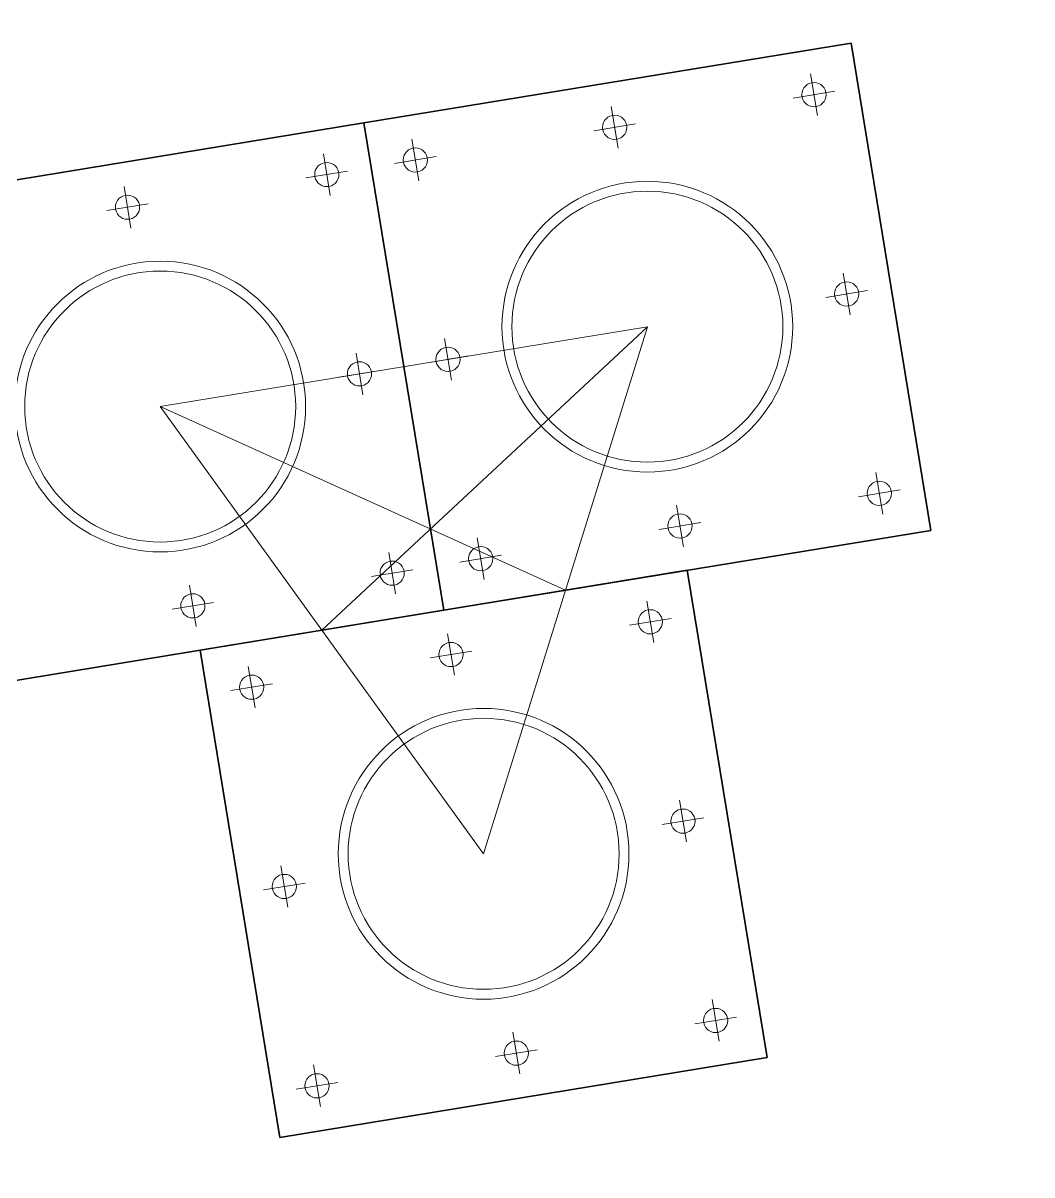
# Model space of a CAD drawing. Header units: metres. Extents: x 2 to 659295185, y -28 to 1124222152.
# Drawn here: x 655395.552 to 655396.676, y 1126411.569 to 1126412.852 of the extents above; entities that cross this region are included whole.
import ezdxf

# ---------------------------------------------------------------- set-up
doc = ezdxf.new("R2010")
doc.units = ezdxf.units.M
doc.header["$MEASUREMENT"] = 0
doc.linetypes.add('CCSM_XREF ESTRUCTURA15$0$DASHED', pattern=[0.75, 0.5, -0.25])
doc.linetypes.add('CCSM_XREF ESTRUCTURA15$0$MITTE', pattern=[2, 1.25, -0.25, 0.25, -0.25])
for name, color, linetype in [('CCSM_XREF ESTRUCTURA15$0$PROYECCION DE TECHO', 212, 'CONTINUOUS'), ('CCSM_XREF ESTRUCTURA15$0$PS_MIDLINE', 1, 'CCSM_XREF ESTRUCTURA15$0$MITTE'), ('CCSM_XREF ESTRUCTURA15$0$PS_PLATE', 161, 'CONTINUOUS'), ('CCSM_XREF ESTRUCTURA15$0$PS_SOLID', 2, 'CONTINUOUS'), ('CCSM_XREF ESTRUCTURA15$0$txt100', 2, 'CONTINUOUS')]:
    doc.layers.add(name, color=color, linetype=linetype)

msp = doc.modelspace()

# ---------------------------------------------------------------- linework, layer by layer
at = {"layer": 'CCSM_XREF ESTRUCTURA15$0$PROYECCION DE TECHO', "color": 8, "linetype": 'CCSM_XREF ESTRUCTURA15$0$DASHED', "lineweight": 5}
msp.add_lwpolyline([(655417.9059840286, 1126422.845156339, 0.01522911280020703), (655367.3041191376, 1126403.361247116)], format="xyb", dxfattribs=at)
msp.add_arc((655561.2239731281, 1126022.059352459, -4.52498893316927), 428.6208362419416, 109.599592753512, 116.9202706241737, dxfattribs=at)
at = {"layer": 'CCSM_XREF ESTRUCTURA15$0$PS_MIDLINE', "color": 8, "lineweight": 5}
for p, q in [((655396.4295660707, 1126412.795877079, 3.025011061728378), (655396.4371682978, 1126412.749495986, 3.025011061728378)), ((655396.4565577353, 1126412.776487647, 3.025011061728378), (655396.4101766332, 1126412.768885418, 3.025011061728378)), ((655396.2075288794, 1126412.759483432, 3.025011061728378), (655396.2151311066, 1126412.713102338, 3.025011061728378)), ((655396.2345205441, 1126412.740094, 3.025011061728378), (655396.1881394419, 1126412.732491771, 3.025011061728378)), ((655395.9854916881, 1126412.723089785, 3.025011061728378), (655395.9930939153, 1126412.676708691, 3.025011061728378)), ((655395.886808492, 1126412.70691483, 3.025011061728378), (655395.8944107192, 1126412.660533737, 3.025011061728378)), ((655396.0124833528, 1126412.703700352, 3.025011061728378), (655395.9661022506, 1126412.696098124, 3.025011061728378)), ((655395.9138001567, 1126412.687525398, 3.025011061728378), (655395.8674190545, 1126412.679923169, 3.025011061728378)), ((655395.6647713007, 1126412.670521183, 3.025011061728378), (655395.6723735279, 1126412.624140089, 3.025011061728378)), ((655395.6917629654, 1126412.651131751, 3.025011061728378), (655395.6453818632, 1126412.643529522, 3.025011061728378)), ((655396.4659597112, 1126412.573839929, 3.025011061728378), (655396.4735619384, 1126412.527458836, 3.025011061728378)), ((655396.4929513759, 1126412.554450497, 3.025011061728378), (655396.4465702737, 1126412.546848268, 3.025011061728378)), ((655396.0218853287, 1126412.501052635, 3.025011061728378), (655396.0294875558, 1126412.454671541, 3.025011061728378)), ((655395.9232021326, 1126412.48487768, 3.025011061728378), (655395.9308043597, 1126412.438496587, 3.025011061728378)), ((655396.0488769934, 1126412.481663202, 3.025011061728378), (655396.0024958912, 1126412.474060974, 3.025011061728378)), ((655395.9501937972, 1126412.465488248, 3.025011061728378), (655395.9038126951, 1126412.457886019, 3.025011061728378)), ((655396.5023533517, 1126412.351802779, 3.025011061728378), (655396.5099555788, 1126412.305421686, 3.025011061728378)), ((655396.5293450163, 1126412.332413347, 3.025011061728378), (655396.4829639142, 1126412.324811118, 3.025011061728378)), ((655396.2803161604, 1126412.315409132, 3.025011061728378), (655396.2879183876, 1126412.269028038, 3.025011061728378)), ((655396.3073078251, 1126412.2960197, 3.025011061728378), (655396.2609267229, 1126412.288417471, 3.025011061728378)), ((655396.0582789691, 1126412.279015485, 3.025011061728378), (655396.0658811963, 1126412.232634391, 3.025011061728378)), ((655395.959595773, 1126412.26284053, 3.025011061728378), (655395.9671980002, 1126412.216459437, 3.025011061728378)), ((655396.0852706338, 1126412.259626052, 3.025011061728378), (655396.0388895316, 1126412.252023824, 3.025011061728378)), ((655395.9865874377, 1126412.243451098, 3.025011061728378), (655395.9402063355, 1126412.235848869, 3.025011061728378)), ((655395.7375585817, 1126412.226446883, 3.025011061728378), (655395.7451608089, 1126412.180065789, 3.025011061728378)), ((655395.7645502464, 1126412.207057451, 3.025011061728378), (655395.7181691442, 1126412.199455222, 3.025011061728378)), ((655396.2471495138, 1126412.208638477, 3.025011061728378), (655396.2547517408, 1126412.162257384, 3.025011061728378)), ((655396.2741411785, 1126412.189249045, 3.025011061728378), (655396.2277600763, 1126412.181646816, 3.025011061728378)), ((655396.0251123225, 1126412.17224483, 3.025011061728378), (655396.0327145496, 1126412.125863736, 3.025011061728378)), ((655396.0521039872, 1126412.152855397, 3.025011061728378), (655396.005722885, 1126412.145253169, 3.025011061728378)), ((655395.8030751313, 1126412.135851183, 3.025011061728378), (655395.8106773583, 1126412.089470089, 3.025011061728378)), ((655395.8300667959, 1126412.11646175, 3.025011061728378), (655395.7836856938, 1126412.108859521, 3.025011061728378)), ((655396.2835431542, 1126411.986601327, 3.025011061728378), (655396.2911453814, 1126411.940220234, 3.025011061728378)), ((655396.3105348189, 1126411.967211895, 3.025011061728378), (655396.2641537167, 1126411.959609666, 3.025011061728378)), ((655395.8394687717, 1126411.913814032, 3.025011061728378), (655395.8470709989, 1126411.867432939, 3.025011061728378)), ((655395.8664604364, 1126411.8944246, 3.025011061728378), (655395.8200793342, 1126411.886822372, 3.025011061728378)), ((655396.3199367948, 1126411.764564177, 3.025011061728378), (655396.327539022, 1126411.718183084, 3.025011061728378)), ((655396.3469284595, 1126411.745174745, 3.025011061728378), (655396.3005473573, 1126411.737572516, 3.025011061728378)), ((655396.0978996035, 1126411.72817053, 3.025011061728378), (655396.1055018307, 1126411.681789436, 3.025011061728378)), ((655396.1248912682, 1126411.708781098, 3.025011061728378), (655396.078510166, 1126411.701178869, 3.025011061728378)), ((655395.8758624123, 1126411.691776883, 3.025011061728378), (655395.8834646394, 1126411.645395789, 3.025011061728378)), ((655395.9028540769, 1126411.67238745, 3.025011061728378), (655395.8564729748, 1126411.664785222, 3.025011061728378))]:
    msp.add_line(p, q, dxfattribs=at)
at = {"layer": 'CCSM_XREF ESTRUCTURA15$0$PS_PLATE', "color": 8, "linetype": 'Continuous', "extrusion": (0.1617495246564317, -0.986831845490111, 0)}
for points, elevation in [([(828962.3024162963, -1.499988936519935), (828962.8524163608, -1.499988936519935)], -1005569.983695218), ([(828962.3024162963, -1.524988936490133), (828962.8524163608, -1.524988936490133)], -1005569.983695218), ([(828962.3024162963, -1.499988936519935), (828962.8524163608, -1.499988936519935)], -1005569.983695218), ([(828962.3024162963, -1.524988936490133), (828962.8524163608, -1.524988936490133)], -1005569.983695218), ([(828962.8524163608, -1.499988936519935), (828962.3024162963, -1.499988936519935)], -1005569.983695218), ([(828962.3024162963, -1.524988936490133), (828962.8524163608, -1.524988936490133)], -1005569.983695218), ([(828962.8524163608, -1.499988936519935), (828962.3024162963, -1.499988936519935)], -1005569.983695218), ([(828962.3024162963, -1.524988936490133), (828962.8524163608, -1.524988936490133)], -1005569.983695218), ([(828961.7524162318, -1.499988936519935), (828962.3024162963, -1.499988936519935)], -1005569.983695218), ([(828961.7524162318, -1.524988936490133), (828962.3024162963, -1.524988936490133)], -1005569.983695218), ([(828961.7524162318, -1.499988936519935), (828962.3024162963, -1.499988936519935)], -1005569.983695218), ([(828961.7524162318, -1.524988936490133), (828962.3024162963, -1.524988936490133)], -1005569.983695218), ([(828962.3024162963, -1.499988936519935), (828961.7524162318, -1.499988936519935)], -1005569.983695218), ([(828961.7524162318, -1.524988936490133), (828962.3024162963, -1.524988936490133)], -1005569.983695218), ([(828962.3024162963, -1.499988936519935), (828961.7524162318, -1.499988936519935)], -1005569.983695218), ([(828961.7524162318, -1.524988936490133), (828962.3024162963, -1.524988936490133)], -1005569.983695218), ([(828962.852416361, -1.499988936519935), (828962.3024162962, -1.499988936519935)], -1005569.433695256), ([(828962.852416361, -1.524988936490133), (828962.3024162962, -1.524988936490133)], -1005569.433695256), ([(828962.852416361, -1.499988936519935), (828962.3024162962, -1.499988936519935)], -1005569.433695256), ([(828962.852416361, -1.524988936490133), (828962.3024162962, -1.524988936490133)], -1005569.433695256), ([(828962.3024162962, -1.499988936519935), (828962.852416361, -1.499988936519935)], -1005569.433695256), ([(828962.852416361, -1.524988936490133), (828962.3024162962, -1.524988936490133)], -1005569.433695256), ([(828962.3024162962, -1.499988936519935), (828962.852416361, -1.499988936519935)], -1005569.433695256), ([(828962.852416361, -1.524988936490133), (828962.3024162962, -1.524988936490133)], -1005569.433695256), ([(828962.0274162639, -1.499988936519935), (828962.5774163286, -1.499988936519935)], -1005569.433695256), ([(828962.0274162639, -1.524988936490133), (828962.5774163286, -1.524988936490133)], -1005569.433695256), ([(828962.0274162639, -1.499988936519935), (828962.5774163286, -1.499988936519935)], -1005569.433695256), ([(828962.0274162639, -1.524988936490133), (828962.5774163286, -1.524988936490133)], -1005569.433695256), ([(828962.5774163286, -1.499988936519935), (828962.0274162639, -1.499988936519935)], -1005569.433695256), ([(828962.0274162639, -1.524988936490133), (828962.5774163286, -1.524988936490133)], -1005569.433695256), ([(828962.5774163286, -1.499988936519935), (828962.0274162639, -1.499988936519935)], -1005569.433695256), ([(828962.0274162639, -1.524988936490133), (828962.5774163286, -1.524988936490133)], -1005569.433695256), ([(828962.3024162962, -1.499988936519935), (828961.7524162319, -1.499988936519935)], -1005569.433695256), ([(828962.3024162962, -1.524988936490133), (828961.7524162319, -1.524988936490133)], -1005569.433695256), ([(828962.3024162962, -1.499988936519935), (828961.7524162319, -1.499988936519935)], -1005569.433695256), ([(828962.3024162962, -1.524988936490133), (828961.7524162319, -1.524988936490133)], -1005569.433695256), ([(828961.7524162319, -1.499988936519935), (828962.3024162962, -1.499988936519935)], -1005569.433695256), ([(828962.3024162962, -1.524988936490133), (828961.7524162319, -1.524988936490133)], -1005569.433695256), ([(828961.7524162319, -1.499988936519935), (828962.3024162962, -1.499988936519935)], -1005569.433695256), ([(828962.3024162962, -1.524988936490133), (828961.7524162319, -1.524988936490133)], -1005569.433695256), ([(828962.5774163286, -1.499988936519935), (828962.0274162642, -1.499988936519935)], -1005568.883695293), ([(828962.5774163286, -1.524988936490133), (828962.0274162642, -1.524988936490133)], -1005568.883695293), ([(828962.5774163286, -1.499988936519935), (828962.0274162642, -1.499988936519935)], -1005568.883695293), ([(828962.5774163286, -1.524988936490133), (828962.0274162642, -1.524988936490133)], -1005568.883695293), ([(828962.0274162642, -1.499988936519935), (828962.5774163286, -1.499988936519935)], -1005568.883695294), ([(828962.5774163286, -1.524988936490133), (828962.0274162642, -1.524988936490133)], -1005568.883695293), ([(828962.0274162642, -1.499988936519935), (828962.5774163286, -1.499988936519935)], -1005568.883695294), ([(828962.5774163286, -1.524988936490133), (828962.0274162642, -1.524988936490133)], -1005568.883695293)]:
    msp.add_lwpolyline(points, dxfattribs=dict(at, elevation=elevation))
at = {"layer": 'CCSM_XREF ESTRUCTURA15$0$PS_PLATE', "color": 8, "linetype": 'Continuous', "extrusion": (-0.986831845490111, -0.1617495246564317, 0)}
for points, elevation in [([(-1005569.983695218, -1.499988936519935), (-1005569.433695256, -1.499988936519935)], -828962.852416361), ([(-1005569.983695218, -1.524988936490133), (-1005569.983695218, -1.499988936519935)], -828962.8524163609), ([(-1005569.983695218, -1.524988936490133), (-1005569.433695256, -1.524988936490133)], -828962.852416361), ([(-1005569.983695218, -1.499988936519935), (-1005569.433695256, -1.499988936519935)], -828962.852416361), ([(-1005569.983695218, -1.524988936490133), (-1005569.983695218, -1.499988936519935)], -828962.8524163609), ([(-1005569.983695218, -1.524988936490133), (-1005569.433695256, -1.524988936490133)], -828962.852416361), ([(-1005569.433695256, -1.499988936519935), (-1005569.983695218, -1.499988936519935)], -828962.8524163609), ([(-1005569.983695218, -1.524988936490133), (-1005569.983695218, -1.499988936519935)], -828962.8524163609), ([(-1005569.983695218, -1.524988936490133), (-1005569.433695256, -1.524988936490133)], -828962.852416361), ([(-1005569.433695256, -1.499988936519935), (-1005569.983695218, -1.499988936519935)], -828962.8524163609), ([(-1005569.983695218, -1.524988936490133), (-1005569.983695218, -1.499988936519935)], -828962.8524163609), ([(-1005569.983695218, -1.524988936490133), (-1005569.433695256, -1.524988936490133)], -828962.852416361), ([(-1005569.94719522, -1.524988936490133), (-1005569.94719522, -1.499988936519935)], -828962.802416355), ([(-1005569.94719522, -1.524988936490133), (-1005569.94719522, -1.499988936519935)], -828962.802416355), ([(-1005569.933695221, -1.524988936490133), (-1005569.933695221, -1.499988936519935)], -828962.7889163534), ([(-1005569.933695221, -1.524988936490133), (-1005569.933695221, -1.499988936519935)], -828962.7889163534), ([(-1005569.933695221, -1.524988936490133), (-1005569.933695221, -1.499988936519935)], -828962.8159163565), ([(-1005569.933695221, -1.524988936490133), (-1005569.933695221, -1.499988936519935)], -828962.8159163565), ([(-1005569.920195222, -1.524988936490133), (-1005569.920195222, -1.499988936519935)], -828962.8024163549), ([(-1005569.920195222, -1.524988936490133), (-1005569.920195222, -1.499988936519935)], -828962.8024163549), ([(-1005569.94719522, -1.524988936490133), (-1005569.94719522, -1.499988936519935)], -828962.5774163287), ([(-1005569.94719522, -1.524988936490133), (-1005569.94719522, -1.499988936519935)], -828962.5774163287), ([(-1005569.983695218, -1.524988936490133), (-1005569.983695218, -1.499988936519935)], -828962.3024162963), ([(-1005569.433695256, -1.499988936519935), (-1005569.983695218, -1.499988936519935)], -828962.3024162961), ([(-1005569.433695256, -1.524988936490133), (-1005569.983695218, -1.524988936490133)], -828962.3024162961), ([(-1005569.983695218, -1.524988936490133), (-1005569.983695218, -1.499988936519935)], -828962.3024162963), ([(-1005569.433695256, -1.499988936519935), (-1005569.983695218, -1.499988936519935)], -828962.3024162961), ([(-1005569.433695256, -1.524988936490133), (-1005569.983695218, -1.524988936490133)], -828962.3024162961), ([(-1005569.983695218, -1.499988936519935), (-1005569.433695256, -1.499988936519935)], -828962.3024162966), ([(-1005569.983695218, -1.524988936490133), (-1005569.983695218, -1.499988936519935)], -828962.3024162963), ([(-1005569.983695218, -1.524988936490133), (-1005569.433695256, -1.524988936490133)], -828962.3024162966), ([(-1005569.983695218, -1.499988936519935), (-1005569.433695256, -1.499988936519935)], -828962.3024162966), ([(-1005569.983695218, -1.524988936490133), (-1005569.983695218, -1.499988936519935)], -828962.3024162963), ([(-1005569.983695218, -1.524988936490133), (-1005569.433695256, -1.524988936490133)], -828962.3024162966), ([(-1005569.983695218, -1.499988936519935), (-1005569.433695256, -1.499988936519935)], -828962.3024162966), ([(-1005569.983695218, -1.524988936490133), (-1005569.983695218, -1.499988936519935)], -828962.3024162963), ([(-1005569.433695256, -1.524988936490133), (-1005569.983695218, -1.524988936490133)], -828962.3024162961), ([(-1005569.983695218, -1.499988936519935), (-1005569.433695256, -1.499988936519935)], -828962.3024162966), ([(-1005569.983695218, -1.524988936490133), (-1005569.983695218, -1.499988936519935)], -828962.3024162963), ([(-1005569.433695256, -1.524988936490133), (-1005569.983695218, -1.524988936490133)], -828962.3024162961), ([(-1005569.433695256, -1.499988936519935), (-1005569.983695218, -1.499988936519935)], -828962.3024162961), ([(-1005569.983695218, -1.524988936490133), (-1005569.983695218, -1.499988936519935)], -828962.3024162963), ([(-1005569.983695218, -1.524988936490133), (-1005569.433695256, -1.524988936490133)], -828962.3024162966), ([(-1005569.433695256, -1.499988936519935), (-1005569.983695218, -1.499988936519935)], -828962.3024162961), ([(-1005569.983695218, -1.524988936490133), (-1005569.983695218, -1.499988936519935)], -828962.3024162963), ([(-1005569.983695218, -1.524988936490133), (-1005569.433695256, -1.524988936490133)], -828962.3024162966), ([(-1005569.933695221, -1.524988936490133), (-1005569.933695221, -1.499988936519935)], -828962.563916327), ([(-1005569.933695221, -1.524988936490133), (-1005569.933695221, -1.499988936519935)], -828962.563916327), ([(-1005569.933695221, -1.524988936490133), (-1005569.933695221, -1.499988936519935)], -828962.5909163301), ([(-1005569.933695221, -1.524988936490133), (-1005569.933695221, -1.499988936519935)], -828962.5909163301), ([(-1005569.920195222, -1.524988936490133), (-1005569.920195222, -1.499988936519935)], -828962.5774163285), ([(-1005569.920195222, -1.524988936490133), (-1005569.920195222, -1.499988936519935)], -828962.5774163285), ([(-1005569.94719522, -1.524988936490133), (-1005569.94719522, -1.499988936519935)], -828962.3524163023), ([(-1005569.94719522, -1.524988936490133), (-1005569.94719522, -1.499988936519935)], -828962.3524163023), ([(-1005569.94719522, -1.524988936490133), (-1005569.94719522, -1.499988936519935)], -828962.2524162903), ([(-1005569.94719522, -1.524988936490133), (-1005569.94719522, -1.499988936519935)], -828962.2524162903), ([(-1005569.933695221, -1.524988936490133), (-1005569.933695221, -1.499988936519935)], -828962.3389163006), ([(-1005569.933695221, -1.524988936490133), (-1005569.933695221, -1.499988936519935)], -828962.3389163006), ([(-1005569.933695221, -1.524988936490133), (-1005569.933695221, -1.499988936519935)], -828962.3659163038), ([(-1005569.933695221, -1.524988936490133), (-1005569.933695221, -1.499988936519935)], -828962.3659163038), ([(-1005569.933695221, -1.524988936490133), (-1005569.933695221, -1.499988936519935)], -828962.2389162893), ([(-1005569.933695221, -1.524988936490133), (-1005569.933695221, -1.499988936519935)], -828962.2389162893), ([(-1005569.933695221, -1.524988936490133), (-1005569.933695221, -1.499988936519935)], -828962.2659162921), ([(-1005569.933695221, -1.524988936490133), (-1005569.933695221, -1.499988936519935)], -828962.2659162921), ([(-1005569.920195222, -1.524988936490133), (-1005569.920195222, -1.499988936519935)], -828962.3524163023), ([(-1005569.920195222, -1.524988936490133), (-1005569.920195222, -1.499988936519935)], -828962.3524163023), ([(-1005569.920195222, -1.524988936490133), (-1005569.920195222, -1.499988936519935)], -828962.2524162906), ([(-1005569.920195222, -1.524988936490133), (-1005569.920195222, -1.499988936519935)], -828962.2524162906), ([(-1005569.94719522, -1.524988936490133), (-1005569.94719522, -1.499988936519935)], -828962.0274162639), ([(-1005569.94719522, -1.524988936490133), (-1005569.94719522, -1.499988936519935)], -828962.0274162639), ([(-1005569.933695221, -1.524988936490133), (-1005569.933695221, -1.499988936519935)], -828962.0139162629), ([(-1005569.933695221, -1.524988936490133), (-1005569.933695221, -1.499988936519935)], -828962.0139162629), ([(-1005569.933695221, -1.524988936490133), (-1005569.933695221, -1.499988936519935)], -828962.0409162657), ([(-1005569.933695221, -1.524988936490133), (-1005569.933695221, -1.499988936519935)], -828962.0409162657), ([(-1005569.920195222, -1.524988936490133), (-1005569.920195222, -1.499988936519935)], -828962.027416264), ([(-1005569.920195222, -1.524988936490133), (-1005569.920195222, -1.499988936519935)], -828962.027416264), ([(-1005569.722195236, -1.524988936490133), (-1005569.722195236, -1.499988936519935)], -828962.802416355), ([(-1005569.722195236, -1.524988936490133), (-1005569.722195236, -1.499988936519935)], -828962.802416355), ([(-1005569.708695237, -1.524988936490133), (-1005569.708695237, -1.499988936519935)], -828962.8159163565), ([(-1005569.708695237, -1.524988936490133), (-1005569.708695237, -1.499988936519935)], -828962.8159163565), ([(-1005569.708695237, -1.524988936490133), (-1005569.708695237, -1.499988936519935)], -828962.7889163534), ([(-1005569.708695237, -1.524988936490133), (-1005569.708695237, -1.499988936519935)], -828962.7889163534), ([(-1005569.695195238, -1.524988936490133), (-1005569.695195238, -1.499988936519935)], -828962.8024163553), ([(-1005569.695195238, -1.524988936490133), (-1005569.695195238, -1.499988936519935)], -828962.8024163553), ([(-1005569.722195236, -1.524988936490133), (-1005569.722195236, -1.499988936519935)], -828962.3524163022), ([(-1005569.722195236, -1.524988936490133), (-1005569.722195236, -1.499988936519935)], -828962.3524163022), ([(-1005569.722195235, -1.524988936490133), (-1005569.722195235, -1.499988936519935)], -828962.2524162906), ([(-1005569.722195235, -1.524988936490133), (-1005569.722195235, -1.499988936519935)], -828962.2524162906), ([(-1005569.708695237, -1.524988936490133), (-1005569.708695237, -1.499988936519935)], -828962.3389163007), ([(-1005569.708695237, -1.524988936490133), (-1005569.708695237, -1.499988936519935)], -828962.3389163007), ([(-1005569.708695237, -1.524988936490133), (-1005569.708695237, -1.499988936519935)], -828962.3659163038), ([(-1005569.708695237, -1.524988936490133), (-1005569.708695237, -1.499988936519935)], -828962.3659163038), ([(-1005569.708695237, -1.524988936490133), (-1005569.708695237, -1.499988936519935)], -828962.2659162923), ([(-1005569.708695237, -1.524988936490133), (-1005569.708695237, -1.499988936519935)], -828962.2659162923), ([(-1005569.695195238, -1.524988936490133), (-1005569.695195238, -1.499988936519935)], -828962.3524163021), ([(-1005569.695195238, -1.524988936490133), (-1005569.695195238, -1.499988936519935)], -828962.3524163021), ([(-1005569.708695237, -1.524988936490133), (-1005569.708695237, -1.499988936519935)], -828962.2389162892), ([(-1005569.708695237, -1.524988936490133), (-1005569.708695237, -1.499988936519935)], -828962.2389162892), ([(-1005569.695195238, -1.524988936490133), (-1005569.695195238, -1.499988936519935)], -828962.2524162903), ([(-1005569.695195238, -1.524988936490133), (-1005569.695195238, -1.499988936519935)], -828962.2524162903), ([(-1005569.497195251, -1.524988936490133), (-1005569.497195251, -1.499988936519935)], -828962.8024163551), ([(-1005569.497195251, -1.524988936490133), (-1005569.497195251, -1.499988936519935)], -828962.8024163551), ([(-1005569.483695252, -1.524988936490133), (-1005569.483695252, -1.499988936519935)], -828962.7889163534), ([(-1005569.483695252, -1.524988936490133), (-1005569.483695252, -1.499988936519935)], -828962.7889163534), ([(-1005569.483695252, -1.524988936490133), (-1005569.483695252, -1.499988936519935)], -828962.8159163565), ([(-1005569.483695252, -1.524988936490133), (-1005569.483695252, -1.499988936519935)], -828962.8159163565), ([(-1005569.470195253, -1.524988936490133), (-1005569.470195253, -1.499988936519935)], -828962.8024163552), ([(-1005569.470195253, -1.524988936490133), (-1005569.470195253, -1.499988936519935)], -828962.8024163552), ([(-1005569.497195251, -1.524988936490133), (-1005569.497195251, -1.499988936519935)], -828962.5774163287), ([(-1005569.497195251, -1.524988936490133), (-1005569.497195251, -1.499988936519935)], -828962.5774163287), ([(-1005569.483695252, -1.524988936490133), (-1005569.483695252, -1.499988936519935)], -828962.563916327), ([(-1005569.483695252, -1.524988936490133), (-1005569.483695252, -1.499988936519935)], -828962.563916327), ([(-1005569.483695252, -1.524988936490133), (-1005569.483695252, -1.499988936519935)], -828962.5909163301), ([(-1005569.483695252, -1.524988936490133), (-1005569.483695252, -1.499988936519935)], -828962.5909163301), ([(-1005569.433695256, -1.524988936490133), (-1005569.433695256, -1.499988936519935)], -828962.8524163608), ([(-1005569.433695256, -1.524988936490133), (-1005569.433695256, -1.499988936519935)], -828962.8524163608), ([(-1005569.433695256, -1.524988936490133), (-1005569.433695256, -1.499988936519935)], -828962.8524163608), ([(-1005569.433695256, -1.524988936490133), (-1005569.433695256, -1.499988936519935)], -828962.8524163608), ([(-1005569.497195251, -1.524988936490133), (-1005569.497195251, -1.499988936519935)], -828962.3524163023), ([(-1005569.497195251, -1.524988936490133), (-1005569.497195251, -1.499988936519935)], -828962.3524163023), ([(-1005569.470195253, -1.524988936490133), (-1005569.470195253, -1.499988936519935)], -828962.5774163285), ([(-1005569.470195253, -1.524988936490133), (-1005569.470195253, -1.499988936519935)], -828962.5774163285), ([(-1005569.483695252, -1.524988936490133), (-1005569.483695252, -1.499988936519935)], -828962.3659163038), ([(-1005569.483695252, -1.524988936490133), (-1005569.483695252, -1.499988936519935)], -828962.3659163038), ([(-1005569.497195251, -1.524988936490133), (-1005569.497195251, -1.499988936519935)], -828962.2524162906), ([(-1005569.497195251, -1.524988936490133), (-1005569.497195251, -1.499988936519935)], -828962.2524162906), ([(-1005569.483695252, -1.524988936490133), (-1005569.483695252, -1.499988936519935)], -828962.3389163006), ([(-1005569.483695252, -1.524988936490133), (-1005569.483695252, -1.499988936519935)], -828962.3389163006), ([(-1005569.483695252, -1.524988936490133), (-1005569.483695252, -1.499988936519935)], -828962.2389162888), ([(-1005569.483695252, -1.524988936490133), (-1005569.483695252, -1.499988936519935)], -828962.2389162888), ([(-1005569.483695252, -1.524988936490133), (-1005569.483695252, -1.499988936519935)], -828962.2659162921), ([(-1005569.483695252, -1.524988936490133), (-1005569.483695252, -1.499988936519935)], -828962.2659162921), ([(-1005569.470195253, -1.524988936490133), (-1005569.470195253, -1.499988936519935)], -828962.3524163023), ([(-1005569.470195253, -1.524988936490133), (-1005569.470195253, -1.499988936519935)], -828962.3524163023), ([(-1005569.433695256, -1.499988936519935), (-1005568.883695294, -1.499988936519935)], -828962.5774163286), ([(-1005569.433695256, -1.524988936490133), (-1005569.433695256, -1.499988936519935)], -828962.5774163287), ([(-1005569.433695256, -1.524988936490133), (-1005568.883695294, -1.524988936490133)], -828962.5774163286), ([(-1005569.433695256, -1.499988936519935), (-1005568.883695294, -1.499988936519935)], -828962.5774163286), ([(-1005569.433695256, -1.524988936490133), (-1005569.433695256, -1.499988936519935)], -828962.5774163287), ([(-1005569.433695256, -1.524988936490133), (-1005568.883695294, -1.524988936490133)], -828962.5774163286), ([(-1005568.883695294, -1.499988936519935), (-1005569.433695256, -1.499988936519935)], -828962.5774163287), ([(-1005569.433695256, -1.524988936490133), (-1005569.433695256, -1.499988936519935)], -828962.5774163287), ([(-1005569.433695256, -1.524988936490133), (-1005568.883695294, -1.524988936490133)], -828962.5774163286), ([(-1005568.883695294, -1.499988936519935), (-1005569.433695256, -1.499988936519935)], -828962.5774163287), ([(-1005569.433695256, -1.524988936490133), (-1005569.433695256, -1.499988936519935)], -828962.5774163287), ([(-1005569.433695256, -1.524988936490133), (-1005568.883695294, -1.524988936490133)], -828962.5774163286), ([(-1005569.470195253, -1.524988936490133), (-1005569.470195253, -1.499988936519935)], -828962.2524162905), ([(-1005569.470195253, -1.524988936490133), (-1005569.470195253, -1.499988936519935)], -828962.2524162905), ([(-1005569.497195251, -1.524988936490133), (-1005569.497195251, -1.499988936519935)], -828962.0274162642), ([(-1005569.497195251, -1.524988936490133), (-1005569.497195251, -1.499988936519935)], -828962.0274162642), ([(-1005569.483695253, -1.524988936490133), (-1005569.483695253, -1.499988936519935)], -828962.0409162657), ([(-1005569.483695253, -1.524988936490133), (-1005569.483695253, -1.499988936519935)], -828962.0409162657), ([(-1005569.483695252, -1.524988936490133), (-1005569.483695252, -1.499988936519935)], -828962.0139162625), ([(-1005569.483695252, -1.524988936490133), (-1005569.483695252, -1.499988936519935)], -828962.0139162625), ([(-1005569.433695256, -1.524988936490133), (-1005569.433695256, -1.499988936519935)], -828962.3024162961), ([(-1005569.433695256, -1.524988936490133), (-1005569.433695256, -1.499988936519935)], -828962.3024162961), ([(-1005569.433695256, -1.524988936490133), (-1005569.433695256, -1.499988936519935)], -828962.3024162961), ([(-1005569.433695256, -1.524988936490133), (-1005569.433695256, -1.499988936519935)], -828962.3024162961), ([(-1005569.433695256, -1.524988936490133), (-1005569.433695256, -1.499988936519935)], -828962.3024162961), ([(-1005569.433695256, -1.524988936490133), (-1005569.433695256, -1.499988936519935)], -828962.3024162961), ([(-1005569.433695256, -1.524988936490133), (-1005569.433695256, -1.499988936519935)], -828962.3024162961), ([(-1005569.433695256, -1.524988936490133), (-1005569.433695256, -1.499988936519935)], -828962.3024162961), ([(-1005569.397195258, -1.524988936490133), (-1005569.397195258, -1.499988936519935)], -828962.5274163226), ([(-1005569.397195258, -1.524988936490133), (-1005569.397195258, -1.499988936519935)], -828962.5274163226), ([(-1005569.470195253, -1.524988936490133), (-1005569.470195253, -1.499988936519935)], -828962.0274162642), ([(-1005569.470195253, -1.524988936490133), (-1005569.470195253, -1.499988936519935)], -828962.0274162642), ([(-1005569.383695259, -1.524988936490133), (-1005569.383695259, -1.499988936519935)], -828962.5139163211), ([(-1005569.383695259, -1.524988936490133), (-1005569.383695259, -1.499988936519935)], -828962.5139163211), ([(-1005569.383695259, -1.524988936490133), (-1005569.383695259, -1.499988936519935)], -828962.5409163242), ([(-1005569.383695259, -1.524988936490133), (-1005569.383695259, -1.499988936519935)], -828962.5409163242), ([(-1005569.37019526, -1.524988936490133), (-1005569.37019526, -1.499988936519935)], -828962.5274163227), ([(-1005569.37019526, -1.524988936490133), (-1005569.37019526, -1.499988936519935)], -828962.5274163227), ([(-1005569.433695256, -1.524988936490133), (-1005569.433695256, -1.499988936519935)], -828962.027416264), ([(-1005568.883695293, -1.499988936519935), (-1005569.433695256, -1.499988936519935)], -828962.027416264), ([(-1005568.883695293, -1.524988936490133), (-1005569.433695256, -1.524988936490133)], -828962.027416264), ([(-1005569.433695256, -1.524988936490133), (-1005569.433695256, -1.499988936519935)], -828962.027416264), ([(-1005568.883695293, -1.499988936519935), (-1005569.433695256, -1.499988936519935)], -828962.027416264), ([(-1005568.883695293, -1.524988936490133), (-1005569.433695256, -1.524988936490133)], -828962.027416264), ([(-1005569.433695256, -1.499988936519935), (-1005568.883695293, -1.499988936519935)], -828962.027416264), ([(-1005569.433695256, -1.524988936490133), (-1005569.433695256, -1.499988936519935)], -828962.027416264), ([(-1005568.883695293, -1.524988936490133), (-1005569.433695256, -1.524988936490133)], -828962.027416264), ([(-1005569.433695256, -1.499988936519935), (-1005568.883695293, -1.499988936519935)], -828962.027416264), ([(-1005569.433695256, -1.524988936490133), (-1005569.433695256, -1.499988936519935)], -828962.027416264), ([(-1005568.883695293, -1.524988936490133), (-1005569.433695256, -1.524988936490133)], -828962.027416264), ([(-1005569.397195258, -1.524988936490133), (-1005569.397195258, -1.499988936519935)], -828962.3024162964), ([(-1005569.397195258, -1.524988936490133), (-1005569.397195258, -1.499988936519935)], -828962.3024162964), ([(-1005569.383695259, -1.524988936490133), (-1005569.383695259, -1.499988936519935)], -828962.2889162948), ([(-1005569.383695259, -1.524988936490133), (-1005569.383695259, -1.499988936519935)], -828962.2889162948), ([(-1005569.383695259, -1.524988936490133), (-1005569.383695259, -1.499988936519935)], -828962.3159162981), ([(-1005569.383695259, -1.524988936490133), (-1005569.383695259, -1.499988936519935)], -828962.315916298), ([(-1005569.37019526, -1.524988936490133), (-1005569.37019526, -1.499988936519935)], -828962.3024162962), ([(-1005569.37019526, -1.524988936490133), (-1005569.37019526, -1.499988936519935)], -828962.3024162962), ([(-1005569.397195258, -1.524988936490133), (-1005569.397195258, -1.499988936519935)], -828962.07741627), ([(-1005569.397195258, -1.524988936490133), (-1005569.397195258, -1.499988936519935)], -828962.07741627), ([(-1005569.383695259, -1.524988936490133), (-1005569.383695259, -1.499988936519935)], -828962.0639162685), ([(-1005569.383695259, -1.524988936490133), (-1005569.383695259, -1.499988936519935)], -828962.0639162684), ([(-1005569.383695259, -1.524988936490133), (-1005569.383695259, -1.499988936519935)], -828962.0909162716), ([(-1005569.383695259, -1.524988936490133), (-1005569.383695259, -1.499988936519935)], -828962.0909162716), ([(-1005569.37019526, -1.524988936490133), (-1005569.37019526, -1.499988936519935)], -828962.07741627), ([(-1005569.37019526, -1.524988936490133), (-1005569.37019526, -1.499988936519935)], -828962.07741627), ([(-1005569.172195274, -1.524988936490133), (-1005569.172195274, -1.499988936519935)], -828962.5274163226), ([(-1005569.172195274, -1.524988936490133), (-1005569.172195274, -1.499988936519935)], -828962.5274163226), ([(-1005569.158695275, -1.524988936490133), (-1005569.158695275, -1.499988936519935)], -828962.5139163211), ([(-1005569.158695275, -1.524988936490133), (-1005569.158695275, -1.499988936519935)], -828962.5139163211), ([(-1005569.158695275, -1.524988936490133), (-1005569.158695275, -1.499988936519935)], -828962.5409163242), ([(-1005569.158695275, -1.524988936490133), (-1005569.158695275, -1.499988936519935)], -828962.5409163242), ([(-1005569.145195276, -1.524988936490133), (-1005569.145195276, -1.499988936519935)], -828962.5274163228), ([(-1005569.145195276, -1.524988936490133), (-1005569.145195276, -1.499988936519935)], -828962.5274163228), ([(-1005569.172195274, -1.524988936490133), (-1005569.172195274, -1.499988936519935)], -828962.07741627), ([(-1005569.172195274, -1.524988936490133), (-1005569.172195274, -1.499988936519935)], -828962.07741627), ([(-1005569.158695275, -1.524988936490133), (-1005569.158695275, -1.499988936519935)], -828962.0639162683), ([(-1005569.158695275, -1.524988936490133), (-1005569.158695275, -1.499988936519935)], -828962.0639162683), ([(-1005569.158695275, -1.524988936490133), (-1005569.158695275, -1.499988936519935)], -828962.0909162716), ([(-1005569.158695275, -1.524988936490133), (-1005569.158695275, -1.499988936519935)], -828962.0909162716), ([(-1005569.145195276, -1.524988936490133), (-1005569.145195276, -1.499988936519935)], -828962.0774162699), ([(-1005569.145195276, -1.524988936490133), (-1005569.145195276, -1.499988936519935)], -828962.0774162699), ([(-1005568.947195289, -1.524988936490133), (-1005568.947195289, -1.499988936519935)], -828962.5274163228), ([(-1005568.947195289, -1.524988936490133), (-1005568.947195289, -1.499988936519935)], -828962.5274163228), ([(-1005568.93369529, -1.524988936490133), (-1005568.93369529, -1.499988936519935)], -828962.5409163244), ([(-1005568.93369529, -1.524988936490133), (-1005568.93369529, -1.499988936519935)], -828962.5409163244), ([(-1005568.93369529, -1.524988936490133), (-1005568.93369529, -1.499988936519935)], -828962.5139163211), ([(-1005568.93369529, -1.524988936490133), (-1005568.93369529, -1.499988936519935)], -828962.5139163211), ([(-1005568.947195289, -1.524988936490133), (-1005568.947195289, -1.499988936519935)], -828962.3024162962), ([(-1005568.947195289, -1.524988936490133), (-1005568.947195289, -1.499988936519935)], -828962.3024162962), ([(-1005568.920195291, -1.524988936490133), (-1005568.920195291, -1.499988936519935)], -828962.5274163227), ([(-1005568.920195291, -1.524988936490133), (-1005568.920195291, -1.499988936519935)], -828962.5274163227), ([(-1005568.93369529, -1.524988936490133), (-1005568.93369529, -1.499988936519935)], -828962.3159162983), ([(-1005568.93369529, -1.524988936490133), (-1005568.93369529, -1.499988936519935)], -828962.3159162983), ([(-1005568.93369529, -1.524988936490133), (-1005568.93369529, -1.499988936519935)], -828962.2889162949), ([(-1005568.93369529, -1.524988936490133), (-1005568.93369529, -1.499988936519935)], -828962.2889162949), ([(-1005568.920195291, -1.524988936490133), (-1005568.920195291, -1.499988936519935)], -828962.3024162963), ([(-1005568.920195291, -1.524988936490133), (-1005568.920195291, -1.499988936519935)], -828962.3024162963), ([(-1005568.883695294, -1.524988936490133), (-1005568.883695294, -1.499988936519935)], -828962.5774163286), ([(-1005568.883695294, -1.524988936490133), (-1005568.883695294, -1.499988936519935)], -828962.5774163286), ([(-1005568.883695294, -1.524988936490133), (-1005568.883695294, -1.499988936519935)], -828962.5774163286), ([(-1005568.883695294, -1.524988936490133), (-1005568.883695294, -1.499988936519935)], -828962.5774163286), ([(-1005568.947195289, -1.524988936490133), (-1005568.947195289, -1.499988936519935)], -828962.07741627), ([(-1005568.947195289, -1.524988936490133), (-1005568.947195289, -1.499988936519935)], -828962.07741627), ([(-1005568.93369529, -1.524988936490133), (-1005568.93369529, -1.499988936519935)], -828962.0639162686), ([(-1005568.93369529, -1.524988936490133), (-1005568.93369529, -1.499988936519935)], -828962.0639162686), ([(-1005568.93369529, -1.524988936490133), (-1005568.93369529, -1.499988936519935)], -828962.0909162717), ([(-1005568.93369529, -1.524988936490133), (-1005568.93369529, -1.499988936519935)], -828962.0909162717), ([(-1005568.920195291, -1.524988936490133), (-1005568.920195291, -1.499988936519935)], -828962.0774162699), ([(-1005568.920195291, -1.524988936490133), (-1005568.920195291, -1.499988936519935)], -828962.0774162699), ([(-1005568.883695293, -1.524988936490133), (-1005568.883695293, -1.499988936519935)], -828962.027416264), ([(-1005568.883695293, -1.524988936490133), (-1005568.883695293, -1.499988936519935)], -828962.027416264), ([(-1005568.883695293, -1.524988936490133), (-1005568.883695293, -1.499988936519935)], -828962.027416264), ([(-1005568.883695293, -1.524988936490133), (-1005568.883695293, -1.499988936519935)], -828962.027416264)]:
    msp.add_lwpolyline(points, dxfattribs=dict(at, elevation=elevation))
at = {"layer": 'CCSM_XREF ESTRUCTURA15$0$PS_PLATE', "color": 8, "linetype": 'Continuous', "lineweight": 5, "extrusion": (0, 0, -1)}
for centre, radius in [((-655396.4333671842, 1126412.772686532, 1.499988936519935), 0.01350000158292283), ((-655396.4333671842, 1126412.772686532, 1.524988936490133), 0.01350000158269), ((-655396.4333671842, 1126412.772686532, 1.524988936490133), 0.01350000158292283), ((-655396.4333671842, 1126412.772686532, 1.499988936519935), 0.01350000158292283), ((-655396.211329993, 1126412.736292885, 1.499988936519935), 0.01350000158292283), ((-655396.211329993, 1126412.736292885, 1.524988936490133), 0.01350000158292283), ((-655396.211329993, 1126412.736292885, 1.524988936490133), 0.01350000158292283), ((-655396.211329993, 1126412.736292885, 1.499988936519935), 0.01350000158303924), ((-655395.9892928017, 1126412.699899238, 1.499988936519935), 0.01350000158292283), ((-655395.9892928017, 1126412.699899238, 1.524988936490133), 0.01350000158292283), ((-655395.9892928017, 1126412.699899238, 1.524988936490133), 0.01350000158292283), ((-655395.9892928017, 1126412.699899238, 1.499988936519935), 0.01350000158292283), ((-655395.8906096056, 1126412.683724283, 1.499988936519935), 0.01350000158292283), ((-655395.8906096056, 1126412.683724283, 1.524988936490133), 0.01350000158280641), ((-655395.8906096056, 1126412.683724283, 1.524988936490133), 0.01350000158292283), ((-655395.8906096056, 1126412.683724283, 1.499988936519935), 0.01350000158292283), ((-655395.6685724143, 1126412.647330636, 1.499988936519935), 0.01350000158292283), ((-655395.6685724143, 1126412.647330636, 1.524988936490133), 0.01350000158292283), ((-655395.6685724143, 1126412.647330636, 1.524988936490133), 0.01350000158292283), ((-655395.6685724143, 1126412.647330636, 1.499988936519935), 0.01350000158292283), ((-655396.4697608248, 1126412.550649383, 1.499988936519935), 0.01350000158292283), ((-655396.4697608248, 1126412.550649383, 1.524988936490133), 0.01350000158303924), ((-655396.4697608248, 1126412.550649383, 1.524988936490133), 0.01350000158292283), ((-655396.4697608248, 1126412.550649383, 1.499988936519935), 0.01350000158292283), ((-655396.0256864423, 1126412.477862088, 1.499988936519935), 0.01350000158292283), ((-655396.0256864423, 1126412.477862088, 1.524988936490133), 0.01350000158280641), ((-655396.0256864423, 1126412.477862088, 1.524988936490133), 0.01350000158292283), ((-655396.0256864423, 1126412.477862088, 1.499988936519935), 0.01350000158303924), ((-655395.9270032461, 1126412.461687134, 1.499988936519935), 0.01350000158292283), ((-655395.9270032461, 1126412.461687134, 1.524988936490133), 0.01350000158292283), ((-655395.9270032461, 1126412.461687134, 1.524988936490133), 0.01350000158292283), ((-655395.9270032461, 1126412.461687134, 1.499988936519935), 0.01350000158280641), ((-655396.5061544653, 1126412.328612233, 1.499988936519935), 0.01350000158292283), ((-655396.5061544653, 1126412.328612233, 1.524988936490133), 0.01350000158315566), ((-655396.5061544653, 1126412.328612233, 1.524988936490133), 0.01350000158292283), ((-655396.5061544653, 1126412.328612233, 1.499988936519935), 0.01350000158303924), ((-655396.284117274, 1126412.292218585, 1.499988936519935), 0.01350000158292283), ((-655396.284117274, 1126412.292218585, 1.524988936490133), 0.01350000158292283), ((-655396.284117274, 1126412.292218585, 1.524988936490133), 0.01350000158292283), ((-655396.284117274, 1126412.292218585, 1.499988936519935), 0.01350000158292283), ((-655396.0620800827, 1126412.255824938, 1.499988936519935), 0.01350000158292283), ((-655396.0620800827, 1126412.255824938, 1.524988936490133), 0.01350000158315566), ((-655396.0620800827, 1126412.255824938, 1.524988936490133), 0.01350000158292283), ((-655396.0620800827, 1126412.255824938, 1.499988936519935), 0.01350000158303924), ((-655395.9633968866, 1126412.239649984, 1.499988936519935), 0.01350000158292283), ((-655395.9633968866, 1126412.239649984, 1.524988936490133), 0.01350000158303924), ((-655395.9633968866, 1126412.239649984, 1.524988936490133), 0.01350000158292283), ((-655395.9633968866, 1126412.239649984, 1.499988936519935), 0.01350000158315566), ((-655395.7413596953, 1126412.203256336, 1.499988936519935), 0.01350000158292283), ((-655395.7413596953, 1126412.203256336, 1.524988936490133), 0.01350000158280641), ((-655395.7413596953, 1126412.203256336, 1.524988936490133), 0.01350000158292283), ((-655395.7413596953, 1126412.203256336, 1.499988936519935), 0.01350000158292283), ((-655396.2509506274, 1126412.18544793, 1.499988936519935), 0.01350000158292283), ((-655396.2509506274, 1126412.18544793, 1.524988936490133), 0.01350000158292283), ((-655396.2509506274, 1126412.18544793, 1.524988936490133), 0.01350000158292283), ((-655396.2509506274, 1126412.18544793, 1.499988936519935), 0.01350000158315566), ((-655396.0289134361, 1126412.149054283, 1.499988936519935), 0.01350000158292283), ((-655396.0289134361, 1126412.149054283, 1.524988936490133), 0.01350000158292283), ((-655396.0289134361, 1126412.149054283, 1.524988936490133), 0.01350000158292283), ((-655396.0289134361, 1126412.149054283, 1.499988936519935), 0.01350000158303924), ((-655395.8068762448, 1126412.112660636, 1.499988936519935), 0.01350000158292283), ((-655395.8068762448, 1126412.112660636, 1.524988936490133), 0.01350000158303924), ((-655395.8068762448, 1126412.112660636, 1.524988936490133), 0.01350000158292283), ((-655395.8068762448, 1126412.112660636, 1.499988936519935), 0.01350000158292283), ((-655396.2873442678, 1126411.963410781, 1.499988936519935), 0.01350000158292283), ((-655396.2873442678, 1126411.963410781, 1.524988936490133), 0.01350000158257358), ((-655396.2873442678, 1126411.963410781, 1.524988936490133), 0.01350000158292283), ((-655396.2873442678, 1126411.963410781, 1.499988936519935), 0.01350000158292283), ((-655395.8432698853, 1126411.890623486, 1.499988936519935), 0.01350000158292283), ((-655395.8432698853, 1126411.890623486, 1.524988936490133), 0.01350000158292283), ((-655395.8432698853, 1126411.890623486, 1.524988936490133), 0.01350000158292283), ((-655395.8432698853, 1126411.890623486, 1.499988936519935), 0.01350000158257358), ((-655396.3237379084, 1126411.74137363, 1.499988936519935), 0.01350000158292283), ((-655396.3237379084, 1126411.74137363, 1.524988936490133), 0.01350000158303924), ((-655396.3237379084, 1126411.74137363, 1.524988936490133), 0.01350000158292283), ((-655396.3237379084, 1126411.74137363, 1.499988936519935), 0.01350000158280641), ((-655396.1017007171, 1126411.704979983, 1.499988936519935), 0.01350000158292283), ((-655396.1017007171, 1126411.704979983, 1.524988936490133), 0.01350000158280641), ((-655396.1017007171, 1126411.704979983, 1.524988936490133), 0.01350000158292283), ((-655396.1017007171, 1126411.704979983, 1.499988936519935), 0.01350000158280641), ((-655395.8796635258, 1126411.668586336, 1.499988936519935), 0.01350000158292283), ((-655395.8796635258, 1126411.668586336, 1.524988936490133), 0.01350000158292283), ((-655395.8796635258, 1126411.668586336, 1.524988936490133), 0.01350000158292283), ((-655395.8796635258, 1126411.668586336, 1.499988936519935), 0.01350000158280641)]:
    msp.add_circle(centre, radius, dxfattribs=at)
at = {"layer": 'CCSM_XREF ESTRUCTURA15$0$PS_PLATE', "color": 8, "linetype": 'Continuous', "lineweight": 5}
for centre, radius in [((655396.4333671842, 1126412.772686532, -1.524988936490133), 0.01350000158292283), ((655396.4333671842, 1126412.772686532, -1.499988936519935), 0.01350000158292283), ((655396.4333671842, 1126412.772686532, -1.499988936519935), 0.01350000158292283), ((655396.4333671842, 1126412.772686532, -1.524988936490133), 0.01350000158292283), ((655396.211329993, 1126412.736292885, -1.524988936490133), 0.01350000158292283), ((655396.211329993, 1126412.736292885, -1.499988936519935), 0.01350000158292283), ((655396.211329993, 1126412.736292885, -1.499988936519935), 0.01350000158292283), ((655396.211329993, 1126412.736292885, -1.524988936490133), 0.01350000158280641), ((655395.9892928017, 1126412.699899238, -1.524988936490133), 0.01350000158292283), ((655395.9892928017, 1126412.699899238, -1.499988936519935), 0.01350000158280641), ((655395.9892928017, 1126412.699899238, -1.499988936519935), 0.01350000158292283), ((655395.9892928017, 1126412.699899238, -1.524988936490133), 0.01350000158280641), ((655395.8906096056, 1126412.683724283, -1.524988936490133), 0.01350000158292283), ((655395.8906096056, 1126412.683724283, -1.499988936519935), 0.01350000158292283), ((655395.8906096056, 1126412.683724283, -1.499988936519935), 0.01350000158292283), ((655395.8906096056, 1126412.683724283, -1.524988936490133), 0.01350000158280641), ((655395.6685724143, 1126412.647330636, -1.524988936490133), 0.01350000158292283), ((655395.6685724143, 1126412.647330636, -1.499988936519935), 0.01350000158280641), ((655395.6685724143, 1126412.647330636, -1.499988936519935), 0.01350000158292283), ((655395.6685724143, 1126412.647330636, -1.524988936490133), 0.01350000158280641), ((655396.4697608248, 1126412.550649383, -1.524988936490133), 0.01350000158292283), ((655396.4697608248, 1126412.550649383, -1.499988936519935), 0.01350000158280641), ((655396.4697608248, 1126412.550649383, -1.499988936519935), 0.01350000158292283), ((655396.4697608248, 1126412.550649383, -1.524988936490133), 0.01350000158292283), ((655396.0256864423, 1126412.477862088, -1.524988936490133), 0.01350000158292283), ((655396.0256864423, 1126412.477862088, -1.499988936519935), 0.01350000158280641), ((655396.0256864423, 1126412.477862088, -1.499988936519935), 0.01350000158292283), ((655396.0256864423, 1126412.477862088, -1.524988936490133), 0.01350000158303924), ((655395.9270032461, 1126412.461687134, -1.524988936490133), 0.01350000158292283), ((655395.9270032461, 1126412.461687134, -1.499988936519935), 0.01350000158280641), ((655395.9270032461, 1126412.461687134, -1.499988936519935), 0.01350000158292283), ((655395.9270032461, 1126412.461687134, -1.524988936490133), 0.01350000158303924), ((655396.5061544653, 1126412.328612233, -1.524988936490133), 0.01350000158292283), ((655396.5061544653, 1126412.328612233, -1.499988936519935), 0.01350000158292283), ((655396.5061544653, 1126412.328612233, -1.499988936519935), 0.01350000158292283), ((655396.5061544653, 1126412.328612233, -1.524988936490133), 0.01350000158292283), ((655396.284117274, 1126412.292218585, -1.524988936490133), 0.01350000158292283), ((655396.284117274, 1126412.292218585, -1.499988936519935), 0.01350000158280641), ((655396.284117274, 1126412.292218585, -1.499988936519935), 0.01350000158292283), ((655396.284117274, 1126412.292218585, -1.524988936490133), 0.01350000158280641), ((655396.0620800827, 1126412.255824938, -1.524988936490133), 0.01350000158292283), ((655396.0620800827, 1126412.255824938, -1.499988936519935), 0.01350000158280641), ((655396.0620800827, 1126412.255824938, -1.499988936519935), 0.01350000158292283), ((655396.0620800827, 1126412.255824938, -1.524988936490133), 0.01350000158292283), ((655395.9633968866, 1126412.239649984, -1.524988936490133), 0.01350000158292283), ((655395.9633968866, 1126412.239649984, -1.499988936519935), 0.01350000158280641), ((655395.9633968866, 1126412.239649984, -1.499988936519935), 0.01350000158292283), ((655395.9633968866, 1126412.239649984, -1.524988936490133), 0.01350000158280641), ((655395.7413596953, 1126412.203256336, -1.524988936490133), 0.01350000158292283), ((655395.7413596953, 1126412.203256336, -1.499988936519935), 0.01350000158280641), ((655395.7413596953, 1126412.203256336, -1.499988936519935), 0.01350000158292283), ((655395.7413596953, 1126412.203256336, -1.524988936490133), 0.01350000158280641), ((655396.2509506274, 1126412.18544793, -1.524988936490133), 0.01350000158292283), ((655396.2509506274, 1126412.18544793, -1.499988936519935), 0.01350000158292283), ((655396.2509506274, 1126412.18544793, -1.499988936519935), 0.01350000158292283), ((655396.2509506274, 1126412.18544793, -1.524988936490133), 0.01350000158292283), ((655396.0289134361, 1126412.149054283, -1.524988936490133), 0.01350000158292283), ((655396.0289134361, 1126412.149054283, -1.499988936519935), 0.01350000158292283), ((655396.0289134361, 1126412.149054283, -1.499988936519935), 0.01350000158292283), ((655396.0289134361, 1126412.149054283, -1.524988936490133), 0.01350000158292283), ((655395.8068762448, 1126412.112660636, -1.524988936490133), 0.01350000158292283), ((655395.8068762448, 1126412.112660636, -1.499988936519935), 0.01350000158280641), ((655395.8068762448, 1126412.112660636, -1.499988936519935), 0.01350000158292283), ((655395.8068762448, 1126412.112660636, -1.524988936490133), 0.01350000158292283), ((655396.2873442678, 1126411.963410781, -1.524988936490133), 0.01350000158292283), ((655396.2873442678, 1126411.963410781, -1.499988936519935), 0.01350000158292283), ((655396.2873442678, 1126411.963410781, -1.499988936519935), 0.01350000158292283), ((655396.2873442678, 1126411.963410781, -1.524988936490133), 0.01350000158303924), ((655395.8432698853, 1126411.890623486, -1.524988936490133), 0.01350000158292283), ((655395.8432698853, 1126411.890623486, -1.499988936519935), 0.01350000158280641), ((655395.8432698853, 1126411.890623486, -1.499988936519935), 0.01350000158292283), ((655395.8432698853, 1126411.890623486, -1.524988936490133), 0.01350000158303924), ((655396.3237379084, 1126411.74137363, -1.524988936490133), 0.01350000158292283), ((655396.3237379084, 1126411.74137363, -1.499988936519935), 0.01350000158292283), ((655396.3237379084, 1126411.74137363, -1.499988936519935), 0.01350000158292283), ((655396.3237379084, 1126411.74137363, -1.524988936490133), 0.01350000158303924), ((655396.1017007171, 1126411.704979983, -1.524988936490133), 0.01350000158292283), ((655396.1017007171, 1126411.704979983, -1.499988936519935), 0.01350000158292283), ((655396.1017007171, 1126411.704979983, -1.499988936519935), 0.01350000158292283), ((655396.1017007171, 1126411.704979983, -1.524988936490133), 0.01350000158303924), ((655395.8796635258, 1126411.668586336, -1.524988936490133), 0.01350000158292283), ((655395.8796635258, 1126411.668586336, -1.499988936519935), 0.01350000158292283), ((655395.8796635258, 1126411.668586336, -1.499988936519935), 0.01350000158292283), ((655395.8796635258, 1126411.668586336, -1.524988936490133), 0.01350000158303924)]:
    msp.add_circle(centre, radius, dxfattribs=at)
at = {"layer": 'CCSM_XREF ESTRUCTURA15$0$PS_SOLID', "color": 8, "lineweight": 5}
for p, q in [((655395.931863728, 1126412.74115335, -1.499988936519935), (655396.4746213066, 1126412.830115599, -1.499988936519935)), ((655396.4746213066, 1126412.830115599, -1.499988936519935), (655395.931863728, 1126412.74115335, -1.499988936519935)), ((655396.4746213066, 1126412.830115599, -1.499988936519935), (655396.563583539, 1126412.287358121, -1.499988936519935)), ((655395.6604962491, 1126412.696595683, -4.52498893316927), (655396.2032538278, 1126412.785557932, -4.52498893316927)), ((655396.2032538278, 1126412.785557932, -4.52498893316927), (655395.6604962491, 1126412.696595683, -4.52498893316927)), ((655395.3891061493, 1126412.652191101, -1.499988936519935), (655395.931863728, 1126412.74115335, -1.499988936519935)), ((655395.931863728, 1126412.74115335, -1.499988936519935), (655395.3891061493, 1126412.652191101, -1.499988936519935)), ((655396.563583539, 1126412.287358121, -1.499988936519935), (655396.0208259603, 1126412.198395872, -1.499988936519935)), ((655395.749447171, 1126412.153914748, -1.499988936519935), (655396.2922047497, 1126412.242876997, -1.499988936519935)), ((655396.2922047497, 1126412.242876997, -1.499988936519935), (655395.749447171, 1126412.153914748, -1.499988936519935)), ((655396.2922160602, 1126412.242800455, -4.52498893316927), (655395.7494584816, 1126412.153838206, -4.52498893316927)), ((655396.2922047497, 1126412.242876997, -1.499988936519935), (655396.3811669821, 1126411.700119519, -1.499988936519935)), ((655396.0208259603, 1126412.198395872, -1.499988936519935), (655395.4780683817, 1126412.109433623, -1.499988936519935)), ((655395.8384094035, 1126411.61115727, -1.499988936519935), (655395.749447171, 1126412.153914748, -1.499988936519935)), ((655396.3811669821, 1126411.700119519, -1.499988936519935), (655395.8384094035, 1126411.61115727, -1.499988936519935))]:
    msp.add_line(p, q, dxfattribs=at)
at = {"layer": 'CCSM_XREF ESTRUCTURA15$0$PS_SOLID', "color": 8, "lineweight": 5, "extrusion": (0, 0, -1)}
for centre, radius in [((-655396.4333671842, 1126412.772686532, 1.499988936519935), 0.01350000158292283), ((-655396.211329993, 1126412.736292885, 1.499988936519935), 0.01350000158292283), ((-655395.9892928017, 1126412.699899238, 1.499988936519935), 0.01350000158292283), ((-655395.8906096056, 1126412.683724283, 1.499988936519935), 0.01350000158292283), ((-655396.2477236335, 1126412.514255735, 1.499988936519935), 0.1619500159374531), ((-655395.6685724143, 1126412.647330636, 1.499988936519935), 0.01350000158292283), ((-655396.2477236335, 1126412.514255735, 1.499988936519935), 0.1509500146476641), ((-655395.7049660549, 1126412.425293486, 1.499988936519935), 0.1619500159374531), ((-655395.7049660549, 1126412.425293486, 1.499988936519935), 0.1509500146476641), ((-655396.4697608248, 1126412.550649383, 1.499988936519935), 0.01350000158292283), ((-655396.0256864423, 1126412.477862088, 1.499988936519935), 0.01350000158292283), ((-655395.9270032461, 1126412.461687134, 1.499988936519935), 0.01350000158292283), ((-655396.5061544653, 1126412.328612233, 1.499988936519935), 0.01350000158292283), ((-655396.284117274, 1126412.292218585, 1.499988936519935), 0.01350000158292283), ((-655396.0620800827, 1126412.255824938, 1.499988936519935), 0.01350000158292283), ((-655395.9633968866, 1126412.239649984, 1.499988936519935), 0.01350000158292283), ((-655395.7413596953, 1126412.203256336, 1.499988936519935), 0.01350000158292283), ((-655396.2509506274, 1126412.18544793, 1.499988936519935), 0.01350000158292283), ((-655396.0289134361, 1126412.149054283, 1.499988936519935), 0.01350000158292283), ((-655395.8068762448, 1126412.112660636, 1.499988936519935), 0.01350000158292283), ((-655396.0653070766, 1126411.927017133, 1.499988936519935), 0.1619500159374531), ((-655396.0653070766, 1126411.927017133, 1.499988936519935), 0.1509500146476641), ((-655396.2873442678, 1126411.963410781, 1.499988936519935), 0.01350000158292283), ((-655395.8432698853, 1126411.890623486, 1.499988936519935), 0.01350000158292283), ((-655396.3237379084, 1126411.74137363, 1.499988936519935), 0.01350000158292283), ((-655396.1017007171, 1126411.704979983, 1.499988936519935), 0.01350000158292283), ((-655395.8796635258, 1126411.668586336, 1.499988936519935), 0.01350000158292283)]:
    msp.add_circle(centre, radius, dxfattribs=at)
at = {"layer": 'CCSM_XREF ESTRUCTURA15$0$txt100', "color": 8, "lineweight": 5}
for p, q in [((655396.2477236335, 1126412.514255735, -1.499988936519935), (655395.7049660549, 1126412.425293486, -1.499988936519935)), ((655396.2477236335, 1126412.514255735, -1.499988936519935), (655395.8851365658, 1126412.17615531, -1.499988936519935)), ((655396.0653070766, 1126411.927017133, -1.499988936519935), (655396.2477236335, 1126412.514255735, -1.499988936519935)), ((655395.7049660549, 1126412.425293486, -1.499988936519935), (655396.0653070766, 1126411.927017133, -1.499988936519935)), ((655395.7049660549, 1126412.425293486, -1.499988936519935), (655396.1565153551, 1126412.220636434, -1.499988936519935))]:
    msp.add_line(p, q, dxfattribs=at)

doc.saveas('drawing.dxf')
